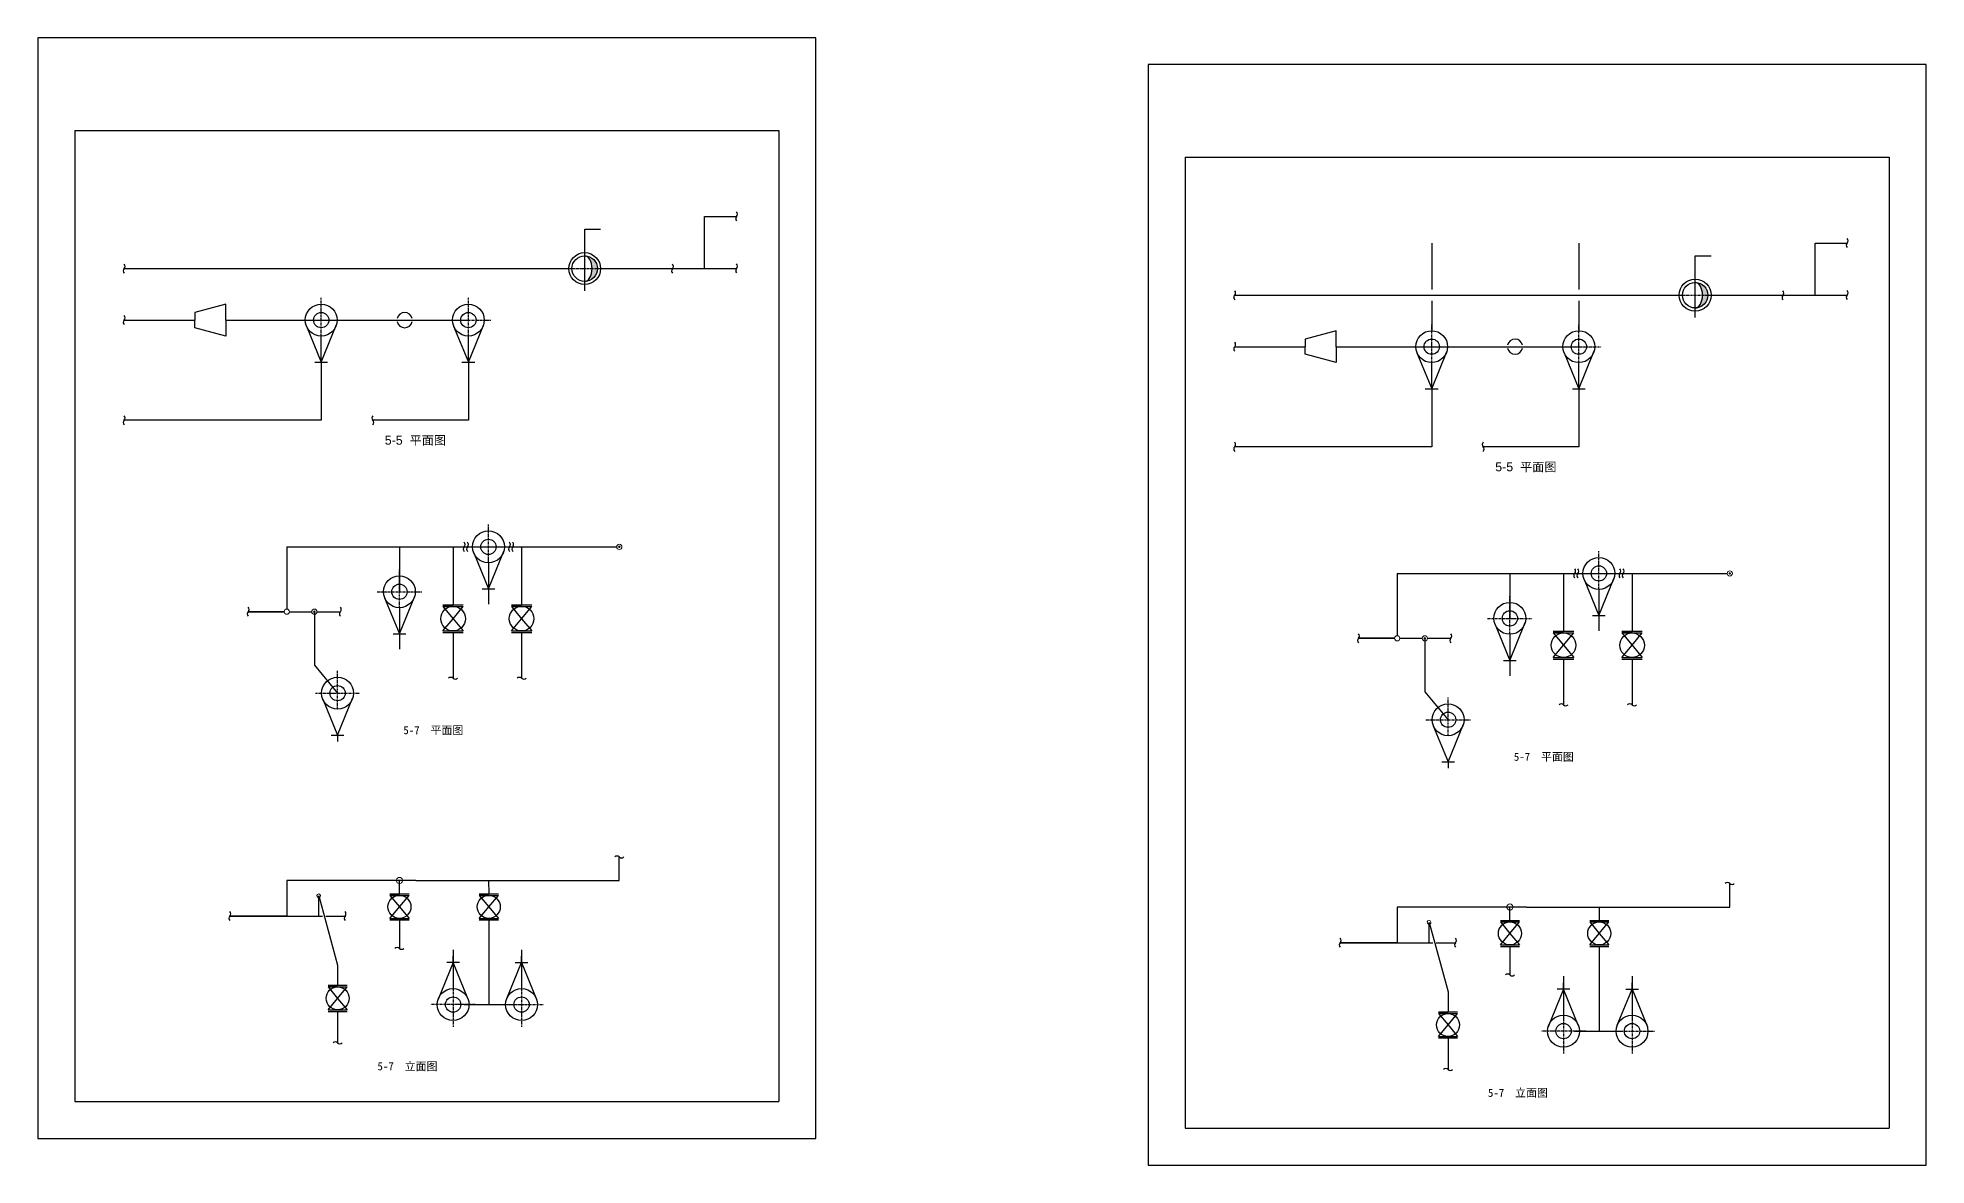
# Model space of a CAD drawing. Header units: millimetres. Extents: x 331 to 1502, y -104 to 227.
# Drawn here: x 331 to 841, y -78 to 227 of the extents above; entities that cross this region are included whole.
import ezdxf

# ---------------------------------------------------------------- set-up
doc = ezdxf.new("R2010")
doc.units = ezdxf.units.MM
doc.header["$LTSCALE"] = 0.05
doc.header["$MEASUREMENT"] = 0
doc.linetypes.add('ACAD_ISO10W100', pattern=[18.7, 12, -3, 0.7, -3])
for name, color, linetype, lineweight in [('图层1', 7, 'Continuous', 15), ('文字', 7, 'Continuous', 15), ('管线', 7, 'Continuous', 30)]:
    doc.layers.add(name, color=color, linetype=linetype, lineweight=lineweight)
doc.styles.get("Standard").update_dxf_attribs({"font": 'arial.ttf'})

msp = doc.modelspace()

# ---------------------------------------------------------------- hatches: boundary and pattern name
h = msp.add_hatch(color=256)
h.dxf.hatch_style = 1
edge = h.paths.add_edge_path()
edge.add_ellipse((478.9582868683283, 164.2312792654972), major_axis=(0, 3.441246949877132), ratio=0.5760237838708235, start_angle=270, end_angle=360, ccw=False)
edge.add_line((480.9405269576305, 164.2312792654972), (482.3995338182054, 164.2312792654972))
edge.add_arc((478.9582868683283, 164.2312792654972), 3.441246949877132, 0, 90)
edge = h.paths.add_edge_path()
edge.add_line((482.3995338182054, 164.2312792654972), (480.9405269576305, 164.2312792654972))
edge.add_ellipse((478.9582868683283, 164.2312792654972), major_axis=(0, 3.441246949877132), ratio=0.5760237838708235, start_angle=180, end_angle=270, ccw=False)
edge.add_arc((478.9582868683283, 164.2312792654972), 3.441246949877132, 270, 360)
h = msp.add_hatch(color=256)
h.dxf.hatch_style = 1
edge = h.paths.add_edge_path()
edge.add_ellipse((778.7020087468511, 157.0592834715951), major_axis=(0, 3.441246949877132), ratio=0.5760237838708235, start_angle=270, end_angle=360, ccw=False)
edge.add_line((780.6842488361533, 157.0592834715951), (782.1432556967283, 157.0592834715951))
edge.add_arc((778.7020087468511, 157.0592834715951), 3.441246949877132, 0, 90)
edge = h.paths.add_edge_path()
edge.add_line((782.1432556967281, 157.0592834715951), (780.6842488361532, 157.0592834715951))
edge.add_ellipse((778.7020087468511, 157.0592834715951), major_axis=(0, 3.441246949877132), ratio=0.5760237838708235, start_angle=180, end_angle=270, ccw=False)
edge.add_arc((778.7020087468511, 157.0592834715951), 3.441246949877132, 270, 360)
at = {"layer": '图层1'}
h = msp.add_hatch(color=256, dxfattribs=at)
h.dxf.hatch_style = 1
h.paths.add_polyline_path([(488.5055609364696, 89.1643757260716, 1), (488.1093952132511, 89.1643757260716, 1)])
h = msp.add_hatch(color=256, dxfattribs=at)
h.dxf.hatch_style = 1
h.paths.add_polyline_path([(788.2492828149923, 81.99237993216948, 1), (787.8531170917738, 81.99237993216948, 1)])
h = msp.add_hatch(color=256, dxfattribs=at)
h.dxf.hatch_style = 1
h.paths.add_polyline_path([(406.1925799037115, 71.66496424892529, 1), (405.7964141804929, 71.66496424892529, 1)])
h = msp.add_hatch(color=256, dxfattribs=at)
h.dxf.hatch_style = 1
h.paths.add_polyline_path([(705.9363017822343, 64.49296845502317, 1), (705.5401360590157, 64.49296845502317, 1)])

# ---------------------------------------------------------------- linework, layer by layer
at = {"lineweight": 30}
for p, q in [((341.3298976283259, 201.505662099371), (531.329897628326, 201.5056620993709)), ((341.3298976283259, 201.505662099371), (341.3298976283259, -60.49433790062903)), ((531.3298976283259, 201.5056620993709), (531.3298976283259, -60.49433790062909)), ((641.0736195068487, 194.3336663054689), (831.0736195068487, 194.3336663054688)), ((641.0736195068487, 194.3336663054689), (641.0736195068487, -67.66633369453115)), ((831.0736195068487, 194.3336663054688), (831.0736195068487, -67.6663336945312)), ((341.3298976283259, -60.49433790062903), (531.3298976283259, -60.49433790062909)), ((641.0736195068487, -67.66633369453115), (831.0736195068487, -67.6663336945312))]:
    msp.add_line(p, q, dxfattribs=at)
for p, q in [((478.9582868683283, 158.2090971032123), (478.9582868683283, 174.8343966401901)), ((478.9582868683283, 174.8343966401901), (483.2598455556746, 174.8343966401901)), ((778.7020087468511, 151.0371013093101), (778.7020087468511, 167.662400846288)), ((778.7020087468511, 167.662400846288), (783.0035674341973, 167.662400846288)), ((382.0639190222532, 154.6420979913397), (373.7160285243388, 152.4052874739195)), ((382.0639190222533, 150.3405393039932), (382.0639190222533, 154.6420979913397)), ((373.7160285243388, 152.4052874739195), (373.7160285243388, 150.3405393039932)), ((373.7160285243388, 148.275791134067), (373.7160285243388, 150.3405393039932)), ((382.0639190222532, 146.0389806166468), (373.7160285243388, 148.275791134067)), ((382.0639190222533, 150.3405393039932), (382.0639190222533, 146.0389806166468)), ((403.8607258464652, 148.71338652986), (407.8426576628472, 138.9688921944944)), ((407.8426576628472, 138.9688921944944), (411.987841550711, 149.191253579519)), ((443.5788489519292, 148.71338652986), (447.5607807683112, 138.9688921944944)), ((447.5607807683112, 138.9688921944944), (451.7059646561748, 149.191253579519)), ((407.8426576628472, 138.9688921944967), (407.8426576628466, 146.0389806166468)), ((447.5607807683122, 138.9688921944967), (447.5607807683116, 146.0389806166468)), ((681.8076409007759, 147.4701021974375), (673.4597504028616, 145.2332916800174)), ((673.4597504028616, 145.2332916800174), (673.4597504028616, 143.1685435100911)), ((673.4597504028616, 141.1037953401649), (673.4597504028616, 143.1685435100911)), ((681.807640900776, 143.1685435100911), (681.807640900776, 147.4701021974375)), ((681.807640900776, 143.1685435100911), (681.807640900776, 138.8669848227447)), ((406.1220341879087, 138.9688921944944), (409.5632811377859, 138.9688921944944)), ((445.8401572933726, 138.9688921944944), (449.2814042432498, 138.9688921944944)), ((681.8076409007759, 138.8669848227447), (673.4597504028616, 141.1037953401649)), ((703.604447724988, 141.5413907359579), (707.58637954137, 131.7968964005923)), ((707.58637954137, 131.7968964005923), (711.7315634292338, 142.0192577856169)), ((707.58637954137, 131.7968964005946), (707.5863795413693, 138.8669848227447)), ((743.3225708304519, 141.5413907359579), (747.304502646834, 131.7968964005923)), ((747.304502646834, 131.7968964005923), (751.4496865346975, 142.0192577856169)), ((747.3045026468349, 131.7968964005946), (747.3045026468344, 138.8669848227447)), ((705.8657560664315, 131.7968964005923), (709.3070030163086, 131.7968964005923)), ((745.5838791718954, 131.7968964005923), (749.0251261217725, 131.7968964005923)), ((448.9916593205062, 87.53722295193757), (452.9735911368882, 77.792728616572)), ((452.9735911368882, 77.792728616572), (457.1187750247519, 88.01509000159658)), ((452.9735911368882, 84.86281703872442), (452.9846822180306, 73.68423490681039)), ((451.2529676619496, 77.792728616572), (454.6942146118267, 77.792728616572)), ((451.2529676619496, 77.792728616572), (454.6942146118267, 77.792728616572)), ((748.735381199029, 80.36522715803545), (752.717313015411, 70.62073282266988)), ((752.717313015411, 70.62073282266988), (756.8624969032746, 80.84309420769446)), ((752.717313015411, 77.6908212448223), (752.7284040965534, 66.51223911290828)), ((424.9591648617215, 75.41782087543089), (428.9410966781035, 65.67332654006533)), ((428.9410966781035, 65.67332654006533), (433.0862805659671, 75.8956879250899)), ((428.9410966781035, 72.74341496221774), (428.9521877592459, 61.56483283030371)), ((440.6607175840994, 73.54972404107791), (446.1935135402592, 73.54972404107791)), ((443.4271155621793, 73.10710036458514), (440.6607175840994, 73.10710036458514)), ((440.6607175840994, 73.10710036458514), (446.1935135402592, 73.10710036458514)), ((440.6607175840994, 73.10710036458514), (443.4271155621793, 69.78742279088922)), ((443.4271155621793, 69.78742279088922), (446.1935135402592, 73.10710036458514)), ((459.1654050030322, 73.54972404107791), (464.698200959192, 73.54972404107791)), ((461.931802981112, 73.10710036458514), (459.1654050030322, 73.10710036458514)), ((459.1654050030322, 73.10710036458514), (464.698200959192, 73.10710036458514)), ((459.1654050030322, 73.10710036458514), (461.931802981112, 69.78742279088922)), ((461.931802981112, 69.78742279088922), (464.698200959192, 73.10710036458514)), ((440.6607175840994, 66.46774521719334), (443.4271155621793, 69.78742279088922)), ((440.6607175840994, 66.46774521719334), (446.1935135402592, 66.46774521719334)), ((443.4271155621793, 69.78742279088922), (446.1935135402592, 66.46774521719334)), ((459.1654050030322, 66.46774521719334), (461.931802981112, 69.78742279088922)), ((459.1654050030322, 66.46774521719334), (464.698200959192, 66.46774521719334)), ((461.931802981112, 69.78742279088922), (464.698200959192, 66.46774521719334)), ((724.7028867402443, 68.24582508152878), (728.6848185566262, 58.50133074616321)), ((728.6848185566262, 58.50133074616321), (732.8300024444899, 68.72369213118779)), ((740.4044394626221, 66.37772824717581), (745.9372354187819, 66.37772824717581)), ((750.9966895404723, 70.62073282266988), (754.4379364903494, 70.62073282266988)), ((750.9966895404723, 70.62073282266988), (754.4379364903494, 70.62073282266988)), ((758.9091268815549, 66.37772824717581), (764.4419228377147, 66.37772824717581)), ((427.2204732031648, 65.67332654006533), (430.6617201530419, 65.67332654006533)), ((440.6607175840994, 66.02512154070055), (446.1935135402592, 66.02512154070055)), ((459.1654050030322, 66.02512154070055), (464.698200959192, 66.02512154070055)), ((728.6848185566262, 65.57141916831563), (728.6959096377686, 54.3928370364016)), ((743.170837440702, 65.93510457068302), (740.4044394626221, 65.93510457068302)), ((740.4044394626221, 65.93510457068302), (745.9372354187819, 65.93510457068302)), ((740.4044394626221, 65.93510457068302), (743.170837440702, 62.61542699698711)), ((740.4044394626221, 59.29574942329123), (743.170837440702, 62.61542699698711)), ((743.170837440702, 62.61542699698711), (745.9372354187819, 65.93510457068302)), ((743.170837440702, 62.61542699698711), (745.9372354187819, 59.29574942329123)), ((761.6755248596348, 65.93510457068302), (758.9091268815549, 65.93510457068302)), ((758.9091268815549, 65.93510457068302), (764.4419228377147, 65.93510457068302)), ((758.9091268815549, 65.93510457068302), (761.6755248596348, 62.61542699698711)), ((758.9091268815549, 59.29574942329123), (761.6755248596348, 62.61542699698711)), ((761.6755248596348, 62.61542699698711), (764.4419228377147, 65.93510457068302)), ((761.6755248596348, 62.61542699698711), (764.4419228377147, 59.29574942329123)), ((726.9641950816875, 58.50133074616321), (730.4054420315647, 58.50133074616321)), ((740.4044394626221, 59.29574942329123), (745.9372354187819, 59.29574942329123)), ((740.4044394626221, 58.85312574679844), (745.9372354187819, 58.85312574679844)), ((758.9091268815549, 59.29574942329123), (764.4419228377147, 59.29574942329123)), ((758.9091268815549, 58.85312574679844), (764.4419228377147, 58.85312574679844)), ((408.2789743121235, 48.06147712509544), (412.2609061285055, 38.31698278972988)), ((412.2609061285055, 38.31698278972988), (416.4060900163691, 48.53934417475445)), ((708.0226961906462, 40.88948133119332), (712.0046280070283, 31.14498699582776)), ((712.0046280070283, 31.14498699582776), (716.1498118948919, 41.36734838085235)), ((410.5402826535669, 38.31698278972988), (413.981529603444, 38.31698278972988)), ((412.2609061285054, 38.31698278972988), (412.2609061285054, 36.65714400288192)), ((710.2840045320896, 31.14498699582776), (713.7252514819668, 31.14498699582776)), ((712.0046280070281, 31.14498699582776), (712.0046280070281, 29.48514820897981)), ((426.3698568842861, -4.4501402178375), (431.5345186342059, -4.4501402178375)), ((428.9521877592459, -4.863313157831087), (426.3698568842861, -4.863313157831087)), ((426.3698568842861, -4.863313157831087), (431.5345186342058, -4.863313157831087)), ((426.3698568842861, -4.863313157831087), (428.9521877592459, -7.962110207782914)), ((428.9521877592459, -7.962110207782914), (431.5345186342058, -4.863313157831087)), ((450.4851060215696, -4.4501402178375), (455.6497677714895, -4.4501402178375)), ((453.0674368965295, -4.863313157831087), (450.4851060215696, -4.863313157831087)), ((450.4851060215696, -4.863313157831087), (455.6497677714895, -4.863313157831087)), ((450.4851060215696, -4.863313157831087), (453.0674368965295, -7.962110207782914)), ((453.0674368965295, -7.962110207782914), (455.6497677714895, -4.863313157831087)), ((426.3698568842861, -11.06090725773477), (428.9521877592459, -7.962110207782914)), ((428.9521877592459, -7.962110207782914), (431.5345186342058, -11.06090725773477)), ((450.4851060215696, -11.06090725773477), (453.0674368965295, -7.962110207782914)), ((453.0674368965295, -7.962110207782914), (455.6497677714895, -11.06090725773477)), ((426.3698568842861, -11.06090725773477), (431.5345186342058, -11.06090725773477)), ((426.3698568842861, -11.47408019772836), (431.5345186342058, -11.47408019772836)), ((450.4851060215696, -11.06090725773477), (455.6497677714895, -11.06090725773477)), ((450.4851060215696, -11.47408019772836), (455.6497677714895, -11.47408019772836)), ((726.1135787628089, -11.62213601173961), (731.2782405127286, -11.62213601173961)), ((728.6959096377686, -12.0353089517332), (726.1135787628089, -12.0353089517332)), ((726.1135787628089, -12.0353089517332), (731.2782405127285, -12.0353089517332)), ((726.1135787628089, -12.0353089517332), (728.6959096377686, -15.13410600168503)), ((726.1135787628089, -18.23290305163688), (728.6959096377686, -15.13410600168503)), ((728.6959096377686, -15.13410600168503), (731.2782405127285, -12.0353089517332)), ((728.6959096377686, -15.13410600168503), (731.2782405127285, -18.23290305163688)), ((750.2288279000924, -11.62213601173961), (755.3934896500123, -11.62213601173961)), ((752.8111587750523, -12.0353089517332), (750.2288279000924, -12.0353089517332)), ((750.2288279000924, -12.0353089517332), (755.3934896500123, -12.0353089517332)), ((750.2288279000924, -12.0353089517332), (752.8111587750523, -15.13410600168503)), ((750.2288279000924, -18.23290305163688), (752.8111587750523, -15.13410600168503)), ((752.8111587750523, -15.13410600168503), (755.3934896500123, -12.0353089517332)), ((752.8111587750523, -15.13410600168503), (755.3934896500123, -18.23290305163688)), ((443.4271155621796, -19.5138989731269), (443.4271155621793, -30.02409324058279)), ((461.9207118999693, -19.5138989731269), (461.9207118999696, -30.02409324058279)), ((726.1135787628089, -18.23290305163688), (731.2782405127285, -18.23290305163688)), ((726.1135787628089, -18.64607599163047), (731.2782405127285, -18.64607599163047)), ((750.2288279000924, -18.23290305163688), (755.3934896500123, -18.23290305163688)), ((750.2288279000924, -18.64607599163047), (755.3934896500123, -18.64607599163047)), ((443.4271155621793, -22.95400481843038), (439.2819316743157, -33.17636620345495)), ((445.147739037118, -22.95400481843038), (441.7064920872409, -22.95400481843038)), ((443.4271155621794, -22.95400481843038), (443.4271155621794, -21.29416603158244)), ((447.4090473785613, -32.69849915379594), (443.4271155621793, -22.95400481843038)), ((457.9387800835876, -32.69849915379594), (461.9207118999696, -22.95400481843038)), ((460.200088425031, -22.95400481843038), (463.641335374908, -22.95400481843038)), ((461.9207118999695, -22.95400481843038), (461.9207118999695, -21.29416603158244)), ((461.9207118999696, -22.95400481843038), (466.0658957878332, -33.17636620345495)), ((409.6785752535454, -29.13412989896975), (414.843237003465, -29.13412989896975)), ((412.2609061285052, -29.54730283896334), (409.6785752535454, -29.54730283896334)), ((409.6785752535454, -29.54730283896334), (414.843237003465, -29.54730283896334)), ((409.6785752535454, -29.54730283896334), (412.2609061285052, -32.64609988891517)), ((412.2609061285052, -32.64609988891517), (414.843237003465, -29.54730283896334)), ((743.170837440702, -30.12600061233249), (739.0256535528384, -40.34836199735706)), ((744.8914609156408, -30.12600061233249), (741.4502139657636, -30.12600061233249)), ((743.1708374407024, -26.68589476702901), (743.170837440702, -37.1960890344849)), ((743.1708374407021, -30.12600061233249), (743.1708374407021, -28.46616182548455)), ((747.1527692570841, -39.87049494769805), (743.170837440702, -30.12600061233249)), ((757.6825019621103, -39.87049494769805), (761.6644337784924, -30.12600061233249)), ((759.9438103035537, -30.12600061233249), (763.3850572534308, -30.12600061233249)), ((761.664433778492, -26.68589476702901), (761.6644337784924, -37.1960890344849)), ((761.6644337784923, -30.12600061233249), (761.6644337784923, -28.46616182548455)), ((761.6644337784924, -30.12600061233249), (765.809617666356, -40.34836199735706)), ((409.6785752535454, -35.74489693886702), (412.2609061285052, -32.64609988891517)), ((412.2609061285052, -32.64609988891517), (414.843237003465, -35.74489693886702)), ((409.6785752535454, -35.74489693886702), (414.843237003465, -35.74489693886702)), ((409.6785752535454, -36.1580698788606), (414.843237003465, -36.1580698788606)), ((709.4222971320681, -36.30612569287186), (714.5869588819878, -36.30612569287186)), ((712.0046280070279, -36.71929863286545), (709.4222971320681, -36.71929863286545)), ((709.4222971320681, -36.71929863286545), (714.5869588819878, -36.71929863286545)), ((709.4222971320681, -36.71929863286545), (712.0046280070279, -39.81809568281729)), ((709.4222971320681, -42.91689273276913), (712.0046280070279, -39.81809568281729)), ((712.0046280070279, -39.81809568281729), (714.5869588819878, -36.71929863286545)), ((712.0046280070279, -39.81809568281729), (714.5869588819878, -42.91689273276913)), ((709.4222971320681, -42.91689273276913), (714.5869588819878, -42.91689273276913)), ((709.4222971320681, -43.33006567276271), (714.5869588819878, -43.33006567276271))]:
    msp.add_line(p, q)
at = {"linetype": 'ACAD_ISO10W100'}
for p, q in [((474.6567281809819, 164.2312792654972), (483.2598455556746, 164.2312792654972)), ((407.8426576628472, 146.0389806166468), (407.8426576628472, 156.3627214662782)), ((447.5607807683112, 146.0389806166468), (447.5607807683112, 156.3627214662782)), ((774.4004500595047, 157.0592834715951), (783.0035674341973, 157.0592834715951)), ((441.5607807683112, 150.340539303994), (453.5829629305961, 150.340539303994)), ((707.58637954137, 138.8669848227447), (707.58637954137, 149.1907256723761)), ((747.304502646834, 138.8669848227447), (747.304502646834, 149.1907256723761)), ((741.304502646834, 143.1685435100919), (753.3266848091189, 143.1685435100919)), ((452.9735911368882, 84.86281703872442), (452.9735911368882, 95.18655788835582)), ((446.9735911368882, 89.1643757260716), (458.9957732991731, 89.1643757260716)), ((752.717313015411, 77.6908212448223), (752.717313015411, 88.01456209445371)), ((428.9410966781035, 72.74341496221774), (428.9410966781035, 83.06715581184915)), ((746.717313015411, 81.99237993216948), (758.7394951776959, 81.99237993216948)), ((422.9410966781035, 77.04497364956492), (434.9632788403883, 77.04497364956492)), ((728.6848185566262, 65.57141916831563), (728.6848185566262, 75.89516001794703)), ((722.6848185566262, 69.87297785566281), (734.7070007189111, 69.87297785566281)), ((412.2609061285055, 45.38707121188229), (412.2609061285055, 55.71081206151368)), ((406.2609061285055, 49.68862989922948), (418.2830882907903, 49.68862989922948)), ((712.0046280070283, 38.21507541798017), (712.0046280070283, 48.53881626761157)), ((706.0046280070283, 42.51663410532737), (718.0268101693131, 42.51663410532737)), ((443.4271155621793, -30.02409324058279), (443.4271155621793, -40.34783409021419)), ((461.9207118999696, -30.02409324058279), (461.9207118999696, -40.34783409021419)), ((449.4271155621793, -34.32565192792998), (437.4049333998944, -34.32565192792998)), ((455.9207118999696, -34.32565192792998), (467.9428940622544, -34.32565192792998)), ((743.170837440702, -37.1960890344849), (743.170837440702, -47.51982988411631)), ((761.6644337784924, -37.1960890344849), (761.6644337784924, -47.51982988411631)), ((749.170837440702, -41.4976477218321), (737.1486552784172, -41.4976477218321)), ((755.6644337784924, -41.4976477218321), (767.6866159407772, -41.4976477218321))]:
    msp.add_line(p, q, dxfattribs=at)
for points in [[(331.3298976283259, 226.505662099371), (331.3298976283259, -70.49433790062903), (541.3298976283259, -70.49433790062909), (541.3298976283259, 226.5056620993709)], [(631.0736195068487, 219.3336663054689), (631.0736195068487, -77.66633369453115), (841.0736195068487, -77.6663336945312), (841.0736195068487, 219.3336663054688)]]:
    msp.add_lwpolyline(points, close=True)
for centre, radius in [((478.9582868683283, 164.2312792654972), 4.301558687346414), ((478.9582868683283, 164.2312792654972), 3.441246949877132), ((778.7020087468511, 157.0592834715951), 4.301558687346414), ((778.7020087468511, 157.0592834715951), 3.441246949877132), ((407.8426576628472, 150.3405393039932), 4.301558687346414), ((447.5607807683112, 150.3405393039932), 4.301558687346414), ((407.8426576628472, 150.3405393039932), 2.064748169926279), ((447.5607807683112, 150.3405393039932), 2.064748169926279), ((707.58637954137, 143.1685435100911), 4.301558687346414), ((707.58637954137, 143.1685435100911), 2.064748169926279), ((747.304502646834, 143.1685435100911), 4.301558687346414), ((747.304502646834, 143.1685435100911), 2.064748169926279), ((452.9735911368882, 89.16437572607083), 4.301558687346414), ((452.9735911368882, 89.16437572607083), 2.064748169926279), ((752.717313015411, 81.99237993216872), 4.301558687346414), ((752.717313015411, 81.99237993216872), 2.064748169926279), ((428.9410966781035, 77.04497364956416), 4.301558687346414), ((428.9410966781035, 77.04497364956416), 2.064748169926279), ((443.4271155621793, 69.78742279088922), 3.319677573695899), ((461.931802981112, 69.78742279088922), 3.319677573695899), ((728.6848185566262, 69.87297785566204), 4.301558687346414), ((728.6848185566262, 69.87297785566204), 2.064748169926279), ((743.170837440702, 62.61542699698711), 3.319677573695899), ((761.6755248596348, 62.61542699698711), 3.319677573695899), ((412.2609061285055, 49.6886298992287), 4.301558687346414), ((412.2609061285055, 49.6886298992287), 2.064748169926279), ((712.0046280070283, 42.51663410532659), 4.301558687346414), ((712.0046280070283, 42.51663410532659), 2.064748169926279), ((428.9521877592459, -7.962110207782914), 3.098797049951848), ((453.0674368965295, -7.962110207782914), 3.098797049951848), ((728.6959096377686, -15.13410600168503), 3.098797049951848), ((752.8111587750523, -15.13410600168503), 3.098797049951848), ((412.2609061285052, -32.64609988891517), 3.098797049951848), ((443.4271155621793, -34.3256519279292), 4.301558687346414), ((461.9207118999696, -34.3256519279292), 4.301558687346414), ((443.4271155621793, -34.3256519279292), 2.064748169926279), ((461.9207118999696, -34.3256519279292), 2.064748169926279), ((712.0046280070279, -39.81809568281729), 3.098797049951848), ((743.170837440702, -41.49764772183131), 4.301558687346414), ((743.170837440702, -41.49764772183131), 2.064748169926279), ((761.6644337784924, -41.49764772183131), 4.301558687346414), ((761.6644337784924, -41.49764772183131), 2.064748169926279)]:
    msp.add_circle(centre, radius)
for centre, radius, start, end in [((519.354354432537, 178.9181825743658), 0.8603117374692829, 315.0000000000052, 44.99999999999473), ((520.5710189595347, 177.701518047368), 0.8603117374692829, 135.0000000000053, 224.9999999999947), ((820.3147408380576, 170.5295222534659), 0.8603117374692829, 135.0000000000075, 224.9999999999925), ((819.0980763110597, 171.7461867804637), 0.8603117374692829, 315.0000000000074, 44.99999999999252), ((355.2682571282104, 163.6229470019983), 0.8603117374692829, 135.0000000000004, 224.9999999999996), ((354.0515926012125, 164.8396115289962), 0.8603117374692829, 315.0000000000004, 44.9999999999996), ((503.2631036968348, 163.5748385213717), 0.8603117374692829, 135.0000000000053, 224.9999999999947), ((502.046439169837, 164.7915030483695), 0.8603117374692829, 315.0000000000052, 44.99999999999473), ((520.5710189595347, 163.671055482625), 0.8603117374692829, 135.0000000000053, 224.9999999999947), ((519.354354432537, 164.8877200096228), 0.8603117374692829, 315.0000000000052, 44.99999999999473), ((653.7953144797352, 157.667615735094), 0.8603117374692829, 315.0000000000006, 44.99999999999943), ((801.7901610483598, 157.6195072544674), 0.8603117374692829, 315.0000000000074, 44.99999999999252), ((819.0980763110597, 157.7157242157207), 0.8603117374692829, 315.0000000000074, 44.99999999999252), ((655.0119790067331, 156.4509512080962), 0.8603117374692829, 135.0000000000006, 224.9999999999994), ((803.0068255753577, 156.4028427274696), 0.8603117374692829, 135.0000000000075, 224.9999999999925), ((820.3147408380576, 156.4990596887228), 0.8603117374692829, 135.0000000000075, 224.9999999999925), ((355.2682571282104, 149.7322070404943), 0.8603117374692829, 135.0000000000004, 224.9999999999996), ((354.0515926012125, 150.9488715674921), 0.8603117374692829, 315.0000000000004, 44.9999999999996), ((430.3545460189256, 150.3405393039932), 2.064748169926279, 11.17043966620668, 168.8295603337934), ((430.3545460189256, 150.3405393039948), 2.064748169926279, 191.1704396662055, 348.8295603337944), ((655.0119790067331, 142.5602112465922), 0.8603117374692829, 135.0000000000006, 224.9999999999994), ((653.7953144797352, 143.77687577359), 0.8603117374692829, 315.0000000000006, 44.99999999999943), ((730.0982678974484, 143.1685435100911), 2.064748169926279, 11.17043966620645, 168.8295603337936), ((730.0982678974484, 143.1685435100927), 2.064748169926279, 191.1704396662057, 348.8295603337943), ((355.2682571282102, 122.7113270035173), 0.8603117374692829, 135.0000000000004, 224.9999999999996), ((354.0515926012123, 123.9279915305152), 0.8603117374692829, 315.0000000000004, 44.9999999999996), ((422.3597609077316, 123.9279915305152), 0.8603117374692829, 135.0000000000004, 224.9999999999996), ((421.1430963807338, 122.7113270035173), 0.8603117374692829, 315.0000000000004, 44.9999999999996), ((653.795314479735, 116.755995736613), 0.8603117374692829, 315.0000000000006, 44.99999999999943), ((722.1034827862544, 116.755995736613), 0.8603117374692829, 135.0000000000006, 224.9999999999994), ((655.011979006733, 115.5393312096152), 0.8603117374692829, 135.0000000000006, 224.9999999999994), ((720.8868182592565, 115.5393312096152), 0.8603117374692829, 315.0000000000006, 44.99999999999943), ((447.0510851089984, 88.56119809401727), 0.8603117374692829, 135.0000000000004, 224.9999999999996), ((445.8344205820005, 89.77786262101512), 0.8603117374692829, 315.0000000000004, 44.9999999999996), ((447.9169518733013, 88.5611980940173), 0.8603117374692829, 135.0000000000004, 224.9999999999996), ((446.7002873463034, 89.77786262101512), 0.8603117374692829, 315.0000000000004, 44.9999999999996), ((459.2690770897579, 88.56119809401727), 0.8603117374692829, 135.0000000000004, 224.9999999999996), ((458.05241256276, 89.77786262101509), 0.8603117374692829, 314.9999999999999, 45.00000000000004), ((460.1349438540608, 88.56119809401727), 0.8603117374692829, 135.0000000000004, 224.9999999999996), ((458.9182793270629, 89.77786262101512), 0.8603117374692829, 314.9999999999999, 45.00000000000004), ((746.7948069875212, 81.38920230011516), 0.8603117374692829, 135.0000000000006, 224.9999999999994), ((745.5781424605233, 82.605866827113), 0.8603117374692829, 315.0000000000006, 44.99999999999943), ((747.6606737518241, 81.38920230011519), 0.8603117374692829, 135.0000000000006, 224.9999999999994), ((746.4440092248261, 82.605866827113), 0.8603117374692829, 315.0000000000006, 44.99999999999943), ((759.0127989682807, 81.38920230011516), 0.8603117374692829, 135.0000000000006, 224.9999999999994), ((757.7961344412828, 82.60586682711298), 0.8603117374692829, 315, 45), ((759.8786657325836, 81.38920230011516), 0.8603117374692829, 135.0000000000006, 224.9999999999994), ((758.6620012055856, 82.605866827113), 0.8603117374692829, 315, 45), ((388.7110844996084, 71.05663198542635), 0.8603117374692829, 135.0000000000004, 224.9999999999996), ((387.4944199726105, 72.27329651242418), 0.8603117374692829, 315.0000000000004, 44.9999999999996), ((413.6118334617868, 71.05663198542635), 0.8603117374692829, 135.0000000000004, 224.9999999999996), ((412.3951689347889, 72.27329651242418), 0.8603117374692829, 315.0000000000004, 44.9999999999996), ((688.4548063781313, 63.88463619152424), 0.8603117374692829, 135.0000000000006, 224.9999999999994), ((687.2381418511333, 65.10130071852205), 0.8603117374692829, 315.0000000000006, 44.99999999999943), ((713.3555553403096, 63.88463619152424), 0.8603117374692829, 135.0000000000006, 224.9999999999994), ((712.1388908133117, 65.10130071852205), 0.8603117374692829, 315.0000000000006, 44.99999999999943), ((442.8187832986803, 53.09453217145359), 0.8603117374692829, 45.00000000000004, 134.9999999999999), ((444.0354478256781, 54.31119669845151), 0.8603117374692829, 225, 314.9999999999999), ((461.3234707176131, 53.09453217145359), 0.8603117374692829, 45.00000000000004, 134.9999999999999), ((462.540135244611, 54.31119669845151), 0.8603117374692829, 225, 314.9999999999999), ((742.5625051772031, 45.92253637755148), 0.8603117374692829, 45, 135), ((743.779169704201, 47.1392009045494), 0.8603117374692829, 225, 315), ((761.0671925961359, 45.92253637755148), 0.8603117374692829, 45, 135), ((762.2838571231337, 47.1392009045494), 0.8603117374692829, 225, 315), ((487.6943165592526, 4.880427198912216), 0.8603117374692829, 45.00000000000001, 135), ((488.9109810862506, 6.097091725910147), 0.8603117374692829, 225, 314.9999999999999), ((787.4380384377753, -2.291568594989897), 0.8603117374692829, 45, 135), ((788.6547029647734, -1.074904067991966), 0.8603117374692829, 225, 315), ((382.548161819609, -9.850187265984573), 0.8603117374692829, 315.0000000000006, 44.99999999999945), ((413.660786139656, -9.850187265984559), 0.8603117374692829, 315.0000000000006, 44.99999999999945), ((383.7648263466069, -11.0668517929824), 0.8603117374692829, 135.0000000000006, 224.9999999999995), ((414.8774506666538, -11.06685179298239), 0.8603117374692829, 135.0000000000006, 224.9999999999995), ((428.3390265038417, -19.77554455273997), 0.8603117374692829, 45.00000000000003, 134.9999999999994), ((429.5556910308396, -18.55888002574206), 0.8603117374692829, 225, 314.9999999999999), ((683.5085482251296, -18.23884758688452), 0.8603117374692829, 135.0000000000006, 224.9999999999994), ((682.2918836981318, -17.02218305988669), 0.8603117374692829, 315.0000000000006, 44.99999999999943), ((714.6211725451766, -18.2388475868845), 0.8603117374692829, 135.0000000000006, 224.9999999999994), ((713.4045080181787, -17.02218305988667), 0.8603117374692829, 315.0000000000006, 44.99999999999943), ((728.0827483823645, -26.94754034664209), 0.8603117374692829, 45, 135), ((729.2994129093623, -25.73087581964417), 0.8603117374692829, 225, 315), ((411.6525738650063, -45.26580425221232), 0.8603117374692829, 45.00000000000003, 135), ((412.8692383920041, -44.0491397252144), 0.8603117374692829, 225, 314.9999999999999), ((711.3962957435291, -52.43780004611443), 0.8603117374692829, 45, 135), ((712.6129602705269, -51.22113551911652), 0.8603117374692829, 225, 315)]:
    msp.add_arc(centre, radius, start, end)
for centre in [(478.9582868683283, 164.2312792654972), (778.7020087468511, 157.0592834715951)]:
    msp.add_ellipse(centre, major_axis=(0, 3.441246949877132), ratio=0.5760237838708235, start_param=3.141592653589793, end_param=6.283185307179586)
at = {"layer": '图层1'}
for centre, radius in [((488.3074780748603, 89.1643757260716), 0.7000073589231219), ((488.3074780748603, 89.1643757260716), 0.1980828616092969), ((788.051199953383, 81.99237993216948), 0.7000073589231219), ((788.051199953383, 81.99237993216948), 0.1980828616092969), ((398.5467530494981, 71.66496424892529), 0.7000073589231219), ((405.9944970421022, 71.66496424892529), 0.7000073589231219), ((405.9944970421022, 71.66496424892529), 0.1980828616092969), ((698.2904749280209, 64.49296845502317), 0.7000073589231219), ((705.738218920625, 64.49296845502317), 0.7000073589231219), ((705.738218920625, 64.49296845502317), 0.1980828616092969)]:
    msp.add_circle(centre, radius, dxfattribs=at)
for centre, radius, start, end in [((407.1443566999753, -4.976573263716986), 0.4917410137134205, 291.5418227519206, 246.1267289100349), ((428.9521877592459, -0.8457523244724143), 0.8325287700702252, 7.93068786481599, 171.7575693547302), ((428.9521877592459, -0.8457523244724143), 0.8325287700702252, 189.6648742764065, 261.9795572503594), ((428.9521877592459, -0.8457523244724143), 0.8325287700702252, 280.0439309728632, 349.2273335560427), ((728.6959096377686, -8.017748118374527), 0.8325287700702252, 7.93068786481556, 171.7575693547304), ((728.6959096377686, -8.017748118374527), 0.8325287700702252, 189.664874276406, 261.9795572503594), ((728.6959096377686, -8.017748118374527), 0.8325287700702252, 280.0439309728632, 349.2273335560421), ((706.888078578498, -12.1485690576191), 0.4917410137134205, 291.5418227519236, 246.1267289100349)]:
    msp.add_arc(centre, radius, start, end, dxfattribs=at)
at = {"layer": '管线'}
for p, q in [((511.3087290646857, 178.2617418302403), (519.9181134543261, 178.2617418302403)), ((511.3087290646857, 164.2312792654972), (511.3087290646857, 178.2617418302403)), ((707.5863795413698, 171.0897460363381), (707.58637954137, 158.5592834715951)), ((747.3045026468337, 171.0897460363381), (747.304502646834, 158.5592834715951)), ((811.0524509432084, 171.0897460363381), (819.6618353328488, 171.0897460363381)), ((811.0524509432084, 157.0592834715951), (811.0524509432084, 171.0897460363381)), ((354.6599248647115, 164.2312792654972), (448.4210925057812, 164.2312792654972)), ((448.4210925057812, 164.2312792654972), (474.6567281809819, 164.2312792654972)), ((483.2598455556746, 164.2312792654972), (519.9181134543261, 164.2312792654972)), ((654.4036467432343, 157.0592834715951), (748.164814384304, 157.0592834715951)), ((707.58637954137, 155.5592834715951), (707.58637954137, 147.4701021974375)), ((747.304502646834, 155.5592834715951), (747.304502646834, 147.4701021974375)), ((748.164814384304, 157.0592834715951), (774.4004500595047, 157.0592834715951)), ((783.0035674341973, 157.0592834715951), (819.6618353328488, 157.0592834715951)), ((354.6599248647115, 150.3405393039932), (373.7160285243388, 150.3405393039932)), ((382.0639190222533, 150.340539303994), (447.5607807683112, 150.340539303994)), ((654.4036467432343, 143.1685435100911), (673.4597504028616, 143.1685435100911)), ((681.807640900776, 143.1685435100919), (747.304502646834, 143.1685435100919)), ((407.8426576628472, 138.9688921944967), (407.8426576628472, 123.3196592670162)), ((447.5607807683122, 138.9688921944967), (447.5607807683122, 123.3196592670162)), ((707.58637954137, 131.7968964005946), (707.58637954137, 116.1476634731141)), ((747.3045026468349, 131.7968964005946), (747.3045026468349, 116.1476634731141)), ((407.8426576628472, 123.3196592670162), (354.6599248647115, 123.3196592670162)), ((447.5607807683112, 123.3196592670162), (421.7514286442327, 123.3196592670162)), ((707.58637954137, 116.1476634731141), (654.4036467432343, 116.1476634731141)), ((747.304502646834, 116.1476634731141), (721.4951505227555, 116.1476634731141)), ((398.5467530494981, 89.1643757260716), (487.6074707159373, 89.1643757260716)), ((398.5467530494981, 89.1643757260716), (398.5467530494981, 72.3649716078484)), ((428.9521877592459, 89.1643757260716), (428.9521877592459, 77.04497364956492)), ((443.4271155621793, 89.1643757260716), (443.4271155621793, 73.54972404107791)), ((461.931802981112, 89.1643757260716), (461.931802981112, 73.54972404107791)), ((698.2904749280209, 81.99237993216948), (787.35119259446, 81.99237993216948)), ((698.2904749280209, 81.99237993216948), (698.2904749280209, 65.1929758139463)), ((728.6959096377686, 81.99237993216948), (728.6959096377686, 69.87297785566281)), ((743.170837440702, 81.99237993216948), (743.170837440702, 66.37772824717581)), ((761.6755248596348, 81.99237993216948), (761.6755248596348, 66.37772824717581)), ((397.846745690575, 71.66496424892529), (388.1027522361096, 71.66496424892529)), ((388.1027522361096, 71.66496424892529), (397.846745690575, 71.66496424892529)), ((399.2467604084213, 71.66496424892529), (405.2944896831791, 71.66496424892529)), ((405.9944970421022, 71.66496424892529), (405.9944970421022, 57.2151555547585)), ((406.6945044010253, 71.66496424892529), (413.0035011982881, 71.66496424892529)), ((443.4271155621792, 66.02512154070055), (443.4271155621793, 53.7028644349526)), ((461.931802981112, 66.02512154070055), (461.931802981112, 53.7028644349526)), ((697.5904675690978, 64.49296845502317), (687.8464741146324, 64.49296845502317)), ((687.8464741146324, 64.49296845502317), (697.5904675690978, 64.49296845502317)), ((698.990482286944, 64.49296845502317), (705.0382115617018, 64.49296845502317)), ((705.738218920625, 64.49296845502317), (705.738218920625, 50.04315976085638)), ((706.4382262795481, 64.49296845502317), (712.7472230768109, 64.49296845502317)), ((405.9944970421022, 57.2151555547585), (412.2719972096479, 49.68862989922948)), ((743.1708374407019, 58.85312574679844), (743.170837440702, 46.53086864105049)), ((761.6755248596348, 58.85312574679844), (761.6755248596348, 46.53086864105049)), ((705.738218920625, 50.04315976085638), (712.0157190881707, 42.51663410532737)), ((488.3074780748603, -0.8457523244724161), (488.3074780748603, 5.483947803339007)), ((433.4079333753309, -0.8457523244724143), (398.5467530494981, -0.8457523244724143)), ((398.5467530494981, -0.8457523244724143), (398.5467530494981, -10.46333118855559)), ((407.1709696164837, -10.46333118855559), (407.1709696164837, -4.978627369123899)), ((407.1709696164837, -4.978627369123899), (412.2609061285053, -23.68886573323278)), ((428.9521877592459, -4.4501402178375), (428.9521877592459, -0.8457523244724143)), ((433.4079333753309, -0.8457523244724143), (488.3074780748603, -0.8457523244724161)), ((453.0061344431708, -0.8457523244724143), (453.0674368965296, -4.4501402178375)), ((788.051199953383, -8.017748118374527), (788.051199953383, -1.688047990563106)), ((733.1516552538536, -8.017748118374527), (698.2904749280209, -8.017748118374527)), ((698.2904749280209, -8.017748118374527), (698.2904749280209, -17.6353269824577)), ((728.6959096377686, -11.62213601173961), (728.6959096377686, -8.017748118374527)), ((733.1516552538536, -8.017748118374527), (788.051199953383, -8.017748118374527)), ((752.7498563216935, -8.017748118374527), (752.8111587750524, -11.62213601173961)), ((383.1613233352168, -10.46333118855559), (408.1455877989995, -10.45946669856185)), ((398.5467530494981, -10.46333118855559), (383.1613233352168, -10.46333118855559)), ((409.0693464207615, -10.45932381438946), (414.2691184031549, -10.45851952948347)), ((428.9521877592459, -11.47408019772836), (428.9473587673406, -19.16721228924096)), ((453.0674368965296, -11.47408019772836), (453.0674368965296, -34.32565192793)), ((706.9146914950064, -17.6353269824577), (706.9146914950064, -12.15062316302601)), ((706.9146914950064, -12.15062316302601), (712.004628007028, -30.86086152713489)), ((682.9050452137395, -17.6353269824577), (707.8893096775223, -17.63146249246397)), ((698.2904749280209, -17.6353269824577), (682.9050452137395, -17.6353269824577)), ((708.8130682992843, -17.63131960829158), (714.0128402816777, -17.63051532338558)), ((728.6959096377686, -18.64607599163047), (728.6910806458634, -26.33920808314308)), ((752.8111587750524, -18.64607599163047), (752.8111587750524, -41.49764772183211)), ((412.2609061285053, -23.68886573323276), (412.2609061285053, -29.13412989896975)), ((446.4130442649005, -34.32565192792998), (458.8330059311601, -34.32565192793)), ((712.004628007028, -30.86086152713487), (712.004628007028, -36.30612569287186)), ((412.2609061285053, -36.1580698788606), (412.2609061285053, -44.65747198871341)), ((712.004628007028, -43.33006567276271), (712.004628007028, -51.82946778261552)), ((746.1567661434233, -41.4976477218321), (758.5767278096829, -41.49764772183211))]:
    msp.add_line(p, q, dxfattribs=at)

# ---------------------------------------------------------------- texts
at = {"layer": '文字', "attachment_point": 5}
for s, width, gutter_width, insert, char_height in [('5-5  {\\fSimSun|b0|i0|c134|p2;平面图}', 237.6, 10, (433.2533067034034, 117.7924549929552), 2.4), ('5-5  {\\fSimSun|b0|i0|c134|p2;平面图}', 237.6, 10, (732.9970285819261, 110.6204591990531), 2.4), ('{\\fSimSun|b0|i0|c134|p2;5-7  平面图}', 106.92, 9, (438.098983497439, 39.57595241872053), 2.16), ('{\\fSimSun|b0|i0|c134|p2;5-7  平面图}', 106.92, 9, (737.8427053759617, 32.40395662481842), 2.16), ('{\\fSimSun|b0|i0|c134|p2;5-7  立面图}', 106.92, 9, (431.1118024720574, -51.09249108855465), 2.16), ('{\\fSimSun|b0|i0|c134|p2;5-7  立面图}', 106.92, 9, (730.8555243505803, -58.26448688245677), 2.16)]:
    msp.add_mtext_dynamic_manual_height_columns(s, width=width, gutter_width=gutter_width, heights=[0], dxfattribs=dict(at, insert=insert, char_height=char_height))

doc.saveas('drawing.dxf')
